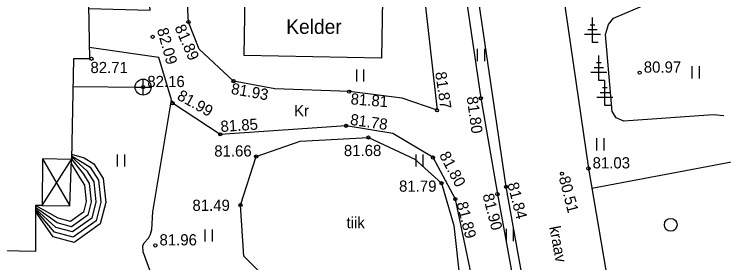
# Model space of a CAD drawing. Extents: x 634808 to 635440, y 6457756 to 6458509.
# Drawn here: x 635202.52 to 635246.93, y 6458286.15 to 6458301.69 of the extents above; entities that cross this region are included whole.
import ezdxf

# ---------------------------------------------------------------- set-up
doc = ezdxf.new("R2010")
doc.units = 0
for name, color, linetype in [('HALJASTUS', 7, 'Continuous'), ('HOONE', 7, 'Continuous'), ('HOONEDET', 7, 'Continuous'), ('HORISONTAAL-EH2000', 7, 'Continuous'), ('KKAEV', 7, 'Continuous'), ('KORGUS-EH2000', 7, 'Continuous'), ('KTRASS', 7, 'Continuous'), ('PUU', 7, 'Continuous'), ('TEE', 7, 'Continuous'), ('VEEKOGU', 7, 'Continuous')]:
    doc.layers.add(name, color=color, linetype=linetype)

msp = doc.modelspace()

# ---------------------------------------------------------------- linework, layer by layer
at = {"layer": 'HALJASTUS'}
for p, q in [((635231.493, 6458299.524), (635231.493, 6458298.763)), ((635231.948, 6458299.524), (635231.948, 6458298.763)), ((635223.934, 6458298.242), (635223.934, 6458297.48)), ((635224.389, 6458298.242), (635224.389, 6458297.48)), ((635244.938, 6458298.434), (635244.938, 6458297.672)), ((635245.393, 6458298.434), (635245.393, 6458297.672)), ((635238.968, 6458293.939), (635238.968, 6458293.178)), ((635239.423, 6458293.939), (635239.423, 6458293.178)), ((635208.968, 6458292.932), (635208.968, 6458292.171)), ((635209.423, 6458292.932), (635209.423, 6458292.171)), ((635227.649, 6458292.932), (635227.649, 6458292.171)), ((635228.104, 6458292.932), (635228.104, 6458292.171)), ((635214.446, 6458288.242), (635214.446, 6458287.48)), ((635214.901, 6458288.242), (635214.901, 6458287.48)), ((635233.302, 6458288.271), (635233.302, 6458287.51)), ((635233.757, 6458288.271), (635233.757, 6458287.51))]:
    msp.add_line(p, q, dxfattribs=at)
msp.add_lwpolyline([(635238.67, 6458290.821), (635258.259, 6458294.516), (635263.632, 6458278.725), (635266.421, 6458279.637)], dxfattribs=at)
msp.add_circle((635243.61, 6458288.527), 0.4, dxfattribs=at)
at = {"layer": 'HOONE'}
for points in [[(635217.005, 6458304.04), (635225.6, 6458303.864), (635225.499, 6458298.942), (635216.904, 6458299.118)], [(635192.937, 6458299.47), (635200.811, 6458299.363), (635200.764, 6458303.529), (635207.157, 6458303.407), (635207.234, 6458298.911), (635206.227, 6458298.894), (635206.104, 6458292.607), (635204.286, 6458292.651), (635204.266, 6458289.732), (635203.862, 6458289.736), (635203.862, 6458286.864), (635198.732, 6458286.957), (635198.728, 6458289.806), (635192.926, 6458289.847)]]:
    msp.add_lwpolyline(points, close=True, dxfattribs=at)
msp.add_lwpolyline([(635206.111, 6458292.944), (635206.899, 6458292.712), (635207.502, 6458292.345), (635208.079, 6458291.413), (635208.249, 6458289.912), (635207.911, 6458288.585), (635206.279, 6458287.427), (635204.965, 6458287.782), (635203.862, 6458289.364)], dxfattribs=at)
at = {"layer": 'HOONEDET'}
for p, q in [((635204.266, 6458289.732), (635206.104, 6458292.607)), ((635204.286, 6458292.651), (635206.012, 6458289.72))]:
    msp.add_line(p, q, dxfattribs=at)
for points in [[(635206.109, 6458292.847), (635206.777, 6458292.435), (635207.285, 6458292.126), (635207.788, 6458291.312), (635207.945, 6458289.933), (635207.647, 6458288.766), (635206.221, 6458287.753), (635205.043, 6458288.072), (635203.862, 6458289.459)], [(635206.107, 6458292.78), (635207.067, 6458291.907), (635207.498, 6458291.212), (635207.64, 6458289.954), (635207.384, 6458288.947), (635206.162, 6458288.08), (635205.121, 6458288.361), (635203.862, 6458289.533)], [(635206.104, 6458292.632), (635206.85, 6458291.688), (635207.207, 6458291.111), (635207.336, 6458289.974), (635207.12, 6458289.128), (635206.104, 6458288.406), (635205.2, 6458288.651), (635203.862, 6458289.62)], [(635204.266, 6458289.732), (635206.012, 6458289.72), (635206.104, 6458292.607)], [(635206.096, 6458292.369), (635206.633, 6458291.469), (635206.917, 6458291.01), (635207.032, 6458289.995), (635206.857, 6458289.308), (635206.046, 6458288.733), (635205.278, 6458288.94), (635203.862, 6458289.736)]]:
    msp.add_lwpolyline(points, dxfattribs=at)
at = {"layer": 'HORISONTAAL-EH2000'}
for points in [[(635246.943, 6458295.342), (635246.275, 6458295.405), (635240.674, 6458294.997), (635240.202, 6458295.21), (635239.952, 6458295.62), (635239.538, 6458300.424), (635239.707, 6458301.045), (635240.027, 6458301.438), (635245.531, 6458303.799), (635247.897, 6458304.72)], [(635213.372, 6458277.844), (635212.743, 6458280.666), (635212.645, 6458281.232), (635210.591, 6458286.849), (635210.582, 6458287.216), (635210.649, 6458287.41), (635210.927, 6458287.692), (635211.048, 6458287.946), (635211.144, 6458288.241), (635211.193, 6458289.329), (635212.375, 6458296.334)]]:
    msp.add_lwpolyline(points, dxfattribs=at)
at = {"layer": 'KKAEV'}
for p, q in [((635210.592, 6458296.637), (635210.592, 6458297.637)), ((635210.092, 6458297.137), (635211.092, 6458297.137))]:
    msp.add_line(p, q, dxfattribs=at)
msp.add_circle((635210.592, 6458297.137), 0.5, dxfattribs=at)
at = {"layer": 'KORGUS-EH2000'}
for centre in [(635213.425, 6458301.201), (635211.185, 6458300.279), (635207.358, 6458298.904), (635241.664, 6458298.038), (635216.252, 6458297.51), (635210.592, 6458297.137), (635223.479, 6458296.85), (635231.726, 6458296.433), (635212.437, 6458296.128), (635228.986, 6458295.69), (635223.293, 6458294.712), (635215.421, 6458294.18), (635224.685, 6458293.986), (635217.669, 6458292.795), (635228.736, 6458292.729), (635238.46, 6458292.053), (635236.802, 6458291.727), (635229.264, 6458291.13), (635233.313, 6458290.903), (635230.131, 6458290.132), (635232.763, 6458290.449), (635216.684, 6458289.765), (635211.354, 6458287.24)]:
    msp.add_circle(centre, 0.1, dxfattribs=at)
at = {"layer": 'KTRASS'}
msp.add_line((635206.193, 6458297.171), (635210.592, 6458297.137), dxfattribs=at)
at = {"layer": 'PUU'}
for p, q in [((635238.713, 6458299.916), (635238.713, 6458301.491)), ((635238.863, 6458301.016), (635238.563, 6458301.016)), ((635239.213, 6458300.416), (635238.213, 6458300.416)), ((635239.013, 6458300.716), (635238.413, 6458300.716)), ((635239.073, 6458299.916), (635238.713, 6458299.916)), ((635239.11, 6458297.544), (635239.11, 6458299.119)), ((635239.26, 6458298.644), (635238.96, 6458298.644)), ((635239.41, 6458298.344), (635238.81, 6458298.344)), ((635239.61, 6458298.044), (635238.61, 6458298.044)), ((635239.47, 6458297.544), (635239.11, 6458297.544)), ((635239.488, 6458295.979), (635239.488, 6458297.554)), ((635239.638, 6458297.079), (635239.338, 6458297.079)), ((635239.988, 6458296.479), (635238.988, 6458296.479)), ((635239.788, 6458296.779), (635239.188, 6458296.779)), ((635239.848, 6458295.979), (635239.488, 6458295.979))]:
    msp.add_line(p, q, dxfattribs=at)
at = {"layer": 'TEE'}
for points in [[(635207.18, 6458302.043), (635211.032, 6458301.951), (635210.674, 6458305.856), (635211.061, 6458311.896), (635213.6, 6458317.725), (635216.44, 6458319.794), (635220.803, 6458320.821), (635224.769, 6458320.197), (635227.56, 6458316.998), (635228.973, 6458313.064), (635230.332, 6458305.934), (635231.726, 6458296.433), (635232.763, 6458290.449), (635234.514, 6458280.846), (635236.544, 6458271.184), (635238.57, 6458263.365), (635240.51, 6458256.017), (635248.388, 6458258.206), (635261.271, 6458262.207), (635273.924, 6458266.146), (635286.224, 6458270.035), (635298.887, 6458274.193)], [(635178.876, 6458237.527), (635192.171, 6458241.2), (635199.493, 6458243.351), (635210.474, 6458246.524), (635221.339, 6458249.856), (635232.991, 6458253.413), (635235.204, 6458254.784), (635236.173, 6458256.663), (635236.352, 6458259.602), (635235.795, 6458262.644), (635234.072, 6458270.637), (635232.221, 6458280.188), (635230.131, 6458290.132), (635228.736, 6458292.729), (635226.221, 6458294.239), (635223.293, 6458294.712), (635215.421, 6458294.18), (635212.437, 6458296.128), (635211.57, 6458298.994), (635207.222, 6458299.61)]]:
    msp.add_lwpolyline(points, dxfattribs=at)
msp.add_lwpolyline([(635220.497, 6458317.688), (635223.057, 6458317.445), (635225.219, 6458315.224), (635226.686, 6458312.162), (635227.855, 6458305.867), (635228.986, 6458295.69), (635226.809, 6458296.442), (635223.479, 6458296.85), (635218.841, 6458297.037), (635216.252, 6458297.51), (635214.101, 6458299.496), (635213.425, 6458301.201), (635213.181, 6458305.773), (635213.811, 6458311.586), (635215.565, 6458315.342), (635217.388, 6458316.961)], close=True, dxfattribs=at)
at = {"layer": 'VEEKOGU'}
for points in [[(635228.816, 6458321.198), (635231.496, 6458323.136), (635233.798, 6458322.254), (635234.532, 6458317.074), (635236.557, 6458305.087), (635238.46, 6458292.053), (635240.191, 6458281.892), (635241.752, 6458271.79), (635243.31, 6458263.902), (635241.882, 6458262.147), (635239.251, 6458263.468), (635237.234, 6458271.524), (635235.104, 6458280.915), (635233.313, 6458290.903), (635231.418, 6458303.782), (635229.42, 6458316.151)], [(635226.075, 6458281.857), (635218.612, 6458284.84), (635217.345, 6458286.1), (635216.884, 6458286.564), (635216.684, 6458289.765), (635217.669, 6458292.795), (635220.408, 6458293.749), (635224.685, 6458293.986), (635227.588, 6458292.627), (635229.264, 6458291.13), (635230.04, 6458288.495), (635230.41, 6458285.079), (635228.291, 6458282.985), (635231.346, 6458273.946), (635232.473, 6458263.438), (635231.396, 6458263.2), (635228.82, 6458273.087)]]:
    msp.add_lwpolyline(points, close=True, dxfattribs=at)

# ---------------------------------------------------------------- texts
at = {"layer": 'HOONE'}
msp.add_text('Kelder', height=0.9, dxfattribs=at).set_placement((635219.543, 6458300.464))
at = {"layer": 'KORGUS-EH2000'}
for s, rotation, p in [(' 82.09', 285.5955, (635211.38, 6458300.987)), (' 81.89', 293.67, (635212.44, 6458301.109)), (' 81.87', 278.233, (635228.828, 6458298.306)), (' 81.93', 349.8565, (635215.799, 6458296.761)), (' 81.99', 330.8001, (635212.434, 6458296.527)), (' 81.81', 355.5727, (635223.296, 6458296.077)), (' 81.80', 277.8123, (635230.801, 6458296.772)), (' 81.85', 3.7539, (635215.197, 6458294.308)), (' 81.78', 351.8653, (635223.259, 6458294.816)), (' 81.80', 297.8837, (635228.979, 6458293.117)), (' 80.51', 284.5, (635236.535, 6458291.727)), (' 81.84', 284.5, (635233.313, 6458291.342)), (' 81.90', 284.5, (635231.761, 6458290.647)), (' 81.89', 284.5, (635230.131, 6458290.132))]:
    msp.add_text(s, height=0.7, rotation=rotation, dxfattribs=at).set_placement(p)
for s, p in [(' 82.71', (635207.034, 6458298.011)), (' 80.97', (635241.664, 6458298.038)), (' 82.16', (635210.592, 6458297.137)), (' 81.66', (635214.781, 6458292.795)), (' 81.68', (635222.894, 6458292.823)), (' 81.03', (635238.46, 6458292.053)), (' 81.79', (635226.348, 6458290.596)), (' 81.49', (635213.416, 6458289.398)), (' 81.96', (635211.354, 6458287.24))]:
    msp.add_text(s, height=0.7, dxfattribs=at).set_placement(p)
at = {"layer": 'TEE'}
msp.add_text('Kr', height=0.7, dxfattribs=at).set_placement((635220.037, 6458295.307))
at = {"layer": 'VEEKOGU'}
msp.add_text('tiik', height=0.7, dxfattribs=at).set_placement((635223.319, 6458288.317))
msp.add_text('kraav', height=0.7, rotation=280.752, dxfattribs=at).set_placement((635236, 6458288.382))

doc.saveas('drawing.dxf')
